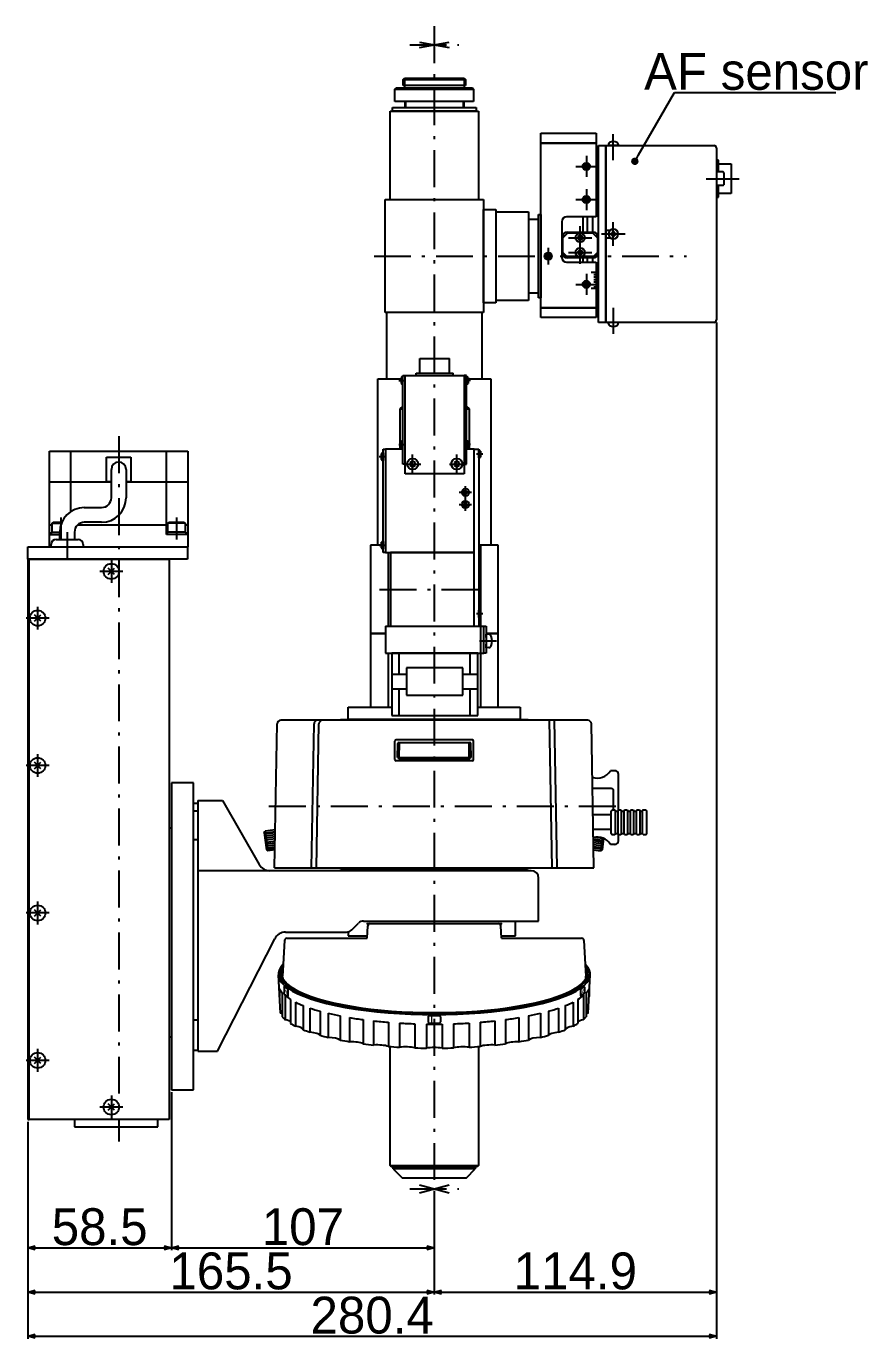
# Model space of a CAD drawing. Header units: millimetres. Extents: x -101 to 1189, y 101 to 982.
# Drawn here: x 341 to 683, y 101 to 635 of the extents above; entities that cross this region are included whole.
import ezdxf

# ---------------------------------------------------------------- set-up
doc = ezdxf.new("R2010")
doc.units = ezdxf.units.MM
doc.linetypes.add('DASHDOT', pattern=[50.5, 30, -9, 2.5, -9])
for name, color, linetype in [('1', 7, 'Continuous'), ('2', 134, 'Continuous'), ('3', 214, 'Continuous')]:
    doc.layers.add(name, color=color, linetype=linetype)
doc.styles.get("Standard").update_dxf_attribs({"font": 'strkfont.shx', "bigfont": 'bigstrkfont.shx'})

# ---------------------------------------------------------------- blocks, each defined once
blk = doc.blocks.new('_Dot')
at = {"color": 0, "linetype": 'ByBlock', "lineweight": -2}
blk.add_line((-0.5, 0), (-1, 0), dxfattribs=at)
at = {"color": 0, "linetype": 'ByBlock', "const_width": 0.5}
blk.add_lwpolyline([(-0.25, 0, 1), (0.25, 0, 1)], format="xyb", close=True, dxfattribs=at)
blk = doc.blocks.new('_Open30')
at = {"color": 0, "lineweight": -2}
for p, q in [((-1, 0.27), (0, 0)), ((0, 0), (-1, -0.27)), ((0, 0), (-1, 0))]:
    blk.add_line(p, q, dxfattribs=at)

msp = doc.modelspace()

# ---------------------------------------------------------------- linework, layer by layer
at = {"layer": '1', "color": 7, "linetype": 'Continuous'}
for p, q in [((490.85, 609.49), (491.35, 609.99)), ((490.85, 604.49), (490.85, 609.49)), ((490.85, 609.49), (522.85, 609.49)), ((491.35, 609.99), (522.35, 609.99)), ((494.15, 613.39), (494.75, 613.99)), ((494.15, 610.99), (494.15, 613.39)), ((494.15, 613.39), (519.55, 613.39)), ((519.55, 610.99), (494.15, 610.99)), ((494.75, 613.99), (518.95, 613.99)), ((494.75, 613.99), (494.75, 610.99)), ((494.75, 610.99), (494.75, 609.99)), ((518.95, 613.99), (519.55, 613.39)), ((518.95, 613.99), (518.95, 610.99)), ((518.95, 610.99), (518.95, 609.99)), ((519.55, 613.39), (519.55, 610.99)), ((522.35, 609.99), (522.85, 609.49)), ((522.85, 609.49), (522.85, 604.49)), ((522.85, 604.49), (490.85, 604.49)), ((494.85, 604.49), (494.85, 602.01)), ((495.1, 604.49), (495.1, 602.01)), ((518.6, 604.49), (518.6, 602.01)), ((518.85, 604.49), (518.85, 602.01)), ((488.85, 564.51), (488.85, 600.51)), ((488.85, 600.51), (524.85, 600.51)), ((489.85, 602.01), (523.85, 602.01)), ((489.85, 600.51), (489.85, 602.01)), ((523.85, 600.51), (489.85, 600.51)), ((523.85, 602.01), (523.85, 600.51)), ((524.85, 600.51), (524.85, 564.51)), ((550.25, 591.51), (572.75, 591.51)), ((550.25, 587.51), (550.25, 591.51)), ((572.75, 591.51), (572.75, 587.51)), ((550.25, 520.51), (550.25, 587.51)), ((550.25, 587.51), (572.75, 587.51)), ((572.75, 587.51), (550.25, 587.51)), ((572.75, 587.51), (572.75, 557.51)), ((573.75, 586.51), (576.75, 586.51)), ((573.75, 514.51), (573.75, 586.51)), ((576.75, 586.51), (620.75, 586.51)), ((576.75, 514.51), (576.75, 586.51)), ((576.75, 586.51), (576.75, 514.51)), ((576.75, 585.51), (576.75, 515.51)), ((577.8, 587.09), (577.75, 586.51)), ((581.75, 586.51), (577.75, 586.51)), ((581.7, 587.09), (581.75, 586.51)), ((621.75, 585.51), (621.75, 515.51)), ((568.35, 578.76), (567.92, 578.01)), ((567.92, 578.01), (568.35, 577.26)), ((569.22, 578.76), (568.35, 578.76)), ((568.35, 577.26), (569.22, 577.26)), ((569.65, 578.01), (569.22, 578.76)), ((569.22, 577.26), (569.65, 578.01)), ((572.75, 582.01), (573.75, 582.01)), ((622.55, 580.51), (621.75, 580.51)), ((621.75, 580.51), (621.75, 565.51)), ((622.55, 575.76), (622.55, 580.51)), ((622.55, 579.01), (627.75, 579.01)), ((627.75, 579.01), (627.75, 567.01)), ((573.75, 548.51), (573.75, 575.51)), ((624.45, 575.76), (621.75, 575.76)), ((621.75, 575.76), (621.75, 570.26)), ((624.75, 575.46), (624.75, 570.56)), ((624.45, 570.26), (621.75, 570.26)), ((622.55, 565.51), (622.55, 570.26)), ((627.75, 567.01), (622.55, 567.01)), ((486.85, 564.51), (526.85, 564.51)), ((486.85, 518.51), (486.85, 564.51)), ((526.85, 564.51), (526.85, 518.51)), ((568.35, 565.26), (567.92, 564.51)), ((567.92, 564.51), (568.35, 563.76)), ((569.22, 565.26), (568.35, 565.26)), ((568.35, 563.76), (569.22, 563.76)), ((569.65, 564.51), (569.22, 565.26)), ((569.22, 563.76), (569.65, 564.51)), ((621.75, 565.51), (622.55, 565.51)), ((526.85, 560.51), (531.85, 560.51)), ((526.85, 522.51), (526.85, 560.51)), ((531.85, 560.51), (531.85, 522.51)), ((531.85, 559.51), (545.25, 559.51)), ((545.25, 559.51), (545.25, 523.51)), ((545.25, 556.51), (549.25, 556.51)), ((549.25, 558.51), (550.25, 558.51)), ((549.25, 524.51), (549.25, 558.51)), ((550.25, 558.51), (550.25, 524.51)), ((572.75, 557.51), (560.75, 557.51)), ((567.28, 557.51), (567.28, 551.26)), ((569.28, 551.26), (569.28, 557.51)), ((571.28, 557.51), (571.28, 551.26)), ((558.75, 555.51), (558.75, 541.01)), ((559.25, 549.01), (561.25, 551.01)), ((561, 551.26), (571.5, 551.26)), ((561.25, 551.01), (571.25, 551.01)), ((571.25, 551.01), (573.25, 549.01)), ((576.75, 552.01), (578.42, 552.01)), ((578.75, 550.75), (578.91, 550.75)), ((578.75, 550.27), (578.75, 550.75)), ((578.75, 550.27), (578.91, 550.27)), ((579.99, 551.51), (579.51, 551.51)), ((579.51, 551.35), (579.51, 551.51)), ((579.99, 551.35), (579.99, 551.51)), ((580.59, 550.75), (580.74, 550.75)), ((580.59, 550.27), (580.74, 550.27)), ((580.74, 550.27), (580.74, 550.75)), ((559, 542.76), (559, 549.26)), ((559.25, 543.01), (559.25, 549.01)), ((566.25, 549.88), (565.5, 549.44)), ((565.5, 549.44), (565.5, 548.58)), ((565.5, 548.58), (566.25, 548.14)), ((567, 549.44), (566.25, 549.88)), ((566.25, 548.14), (567, 548.58)), ((567, 548.58), (567, 549.44)), ((573.25, 549.01), (573.25, 543.01)), ((573.5, 549.26), (573.5, 542.76)), ((576.75, 549.01), (578.42, 549.01)), ((579.51, 549.52), (579.51, 549.67)), ((579.99, 549.52), (579.51, 549.52)), ((579.99, 549.52), (579.99, 549.67)), ((552.81, 542.26), (552.38, 541.51)), ((552.38, 541.51), (552.81, 540.76)), ((553.68, 542.26), (552.81, 542.26)), ((552.81, 540.76), (553.68, 540.76)), ((554.11, 541.51), (553.68, 542.26)), ((553.68, 540.76), (554.11, 541.51)), ((561.25, 541.01), (559.25, 543.01)), ((571.5, 540.76), (561, 540.76)), ((571.25, 541.01), (561.25, 541.01)), ((566.25, 543.88), (565.5, 543.44)), ((565.5, 543.44), (565.5, 542.58)), ((565.5, 542.58), (566.25, 542.14)), ((567, 543.44), (566.25, 543.88)), ((566.25, 542.14), (567, 542.58)), ((567, 542.58), (567, 543.44)), ((567.28, 540.76), (567.28, 539.01)), ((569.28, 539.01), (569.28, 540.76)), ((573.25, 543.01), (571.25, 541.01)), ((571.28, 540.76), (571.28, 539.01)), ((560.75, 539.01), (572.75, 539.01)), ((570.75, 535.01), (572.75, 535.01)), ((572.75, 539.01), (572.75, 520.51)), ((568.35, 530.76), (567.92, 530.01)), ((567.92, 530.01), (568.35, 529.26)), ((569.22, 530.76), (568.35, 530.76)), ((568.35, 529.26), (569.22, 529.26)), ((569.65, 530.01), (569.22, 530.76)), ((569.22, 529.26), (569.65, 530.01)), ((570.75, 530.01), (572.75, 530.01)), ((571.75, 534.01), (572.75, 534.01)), ((571.75, 533.01), (572.75, 533.01)), ((571.75, 532.01), (572.75, 532.01)), ((571.75, 531.01), (572.75, 531.01)), ((571.75, 529.01), (572.75, 529.01)), ((545.25, 523.51), (531.85, 523.51)), ((545.25, 526.51), (549.25, 526.51)), ((550.25, 524.51), (549.25, 524.51)), ((570.75, 528.51), (572.75, 528.51)), ((526.85, 518.51), (486.85, 518.51)), ((487.35, 518.51), (487.35, 491.51)), ((526.35, 491.51), (526.35, 518.51)), ((531.85, 522.51), (526.85, 522.51)), ((572.75, 520.51), (550.25, 520.51)), ((550.25, 520.51), (572.75, 520.51)), ((550.25, 516.51), (550.25, 520.51)), ((572.75, 521.51), (573.75, 521.51)), ((572.75, 520.51), (572.75, 516.51)), ((572.75, 516.51), (550.25, 516.51)), ((576.75, 514.51), (573.75, 514.51)), ((620.75, 514.51), (576.75, 514.51)), ((581.75, 514.51), (577.75, 514.51)), ((577.8, 513.94), (577.75, 514.51)), ((581.7, 513.94), (581.75, 514.51)), ((501.02, 493.89), (501.02, 499.89)), ((501.02, 499.89), (513.02, 499.89)), ((513.02, 493.89), (513.02, 499.89)), ((483.85, 423.89), (483.85, 491.51)), ((483.85, 491.51), (493.42, 491.51)), ((487.35, 491.51), (493.42, 491.51)), ((493.42, 492.06), (493.42, 489.72)), ((494.02, 492.39), (493.69, 492.36)), ((494.02, 456.89), (494.02, 492.89)), ((494.02, 492.89), (495.02, 492.89)), ((494.02, 489.39), (494.02, 492.39)), ((495.02, 452.89), (495.02, 492.89)), ((495.02, 492.89), (519.02, 492.89)), ((499.52, 492.89), (499.52, 493.89)), ((499.52, 493.89), (514.52, 493.89)), ((514.52, 492.89), (514.52, 493.89)), ((520.02, 492.89), (519.02, 492.89)), ((519.02, 492.89), (519.02, 452.89)), ((520.02, 456.89), (520.02, 492.89)), ((520.02, 492.39), (520.35, 492.36)), ((520.02, 489.39), (520.02, 492.39)), ((520.62, 492.06), (520.62, 489.72)), ((520.62, 491.51), (526.35, 491.51)), ((520.62, 491.51), (529.85, 491.51)), ((529.85, 491.51), (529.85, 423.89)), ((493.69, 489.42), (494.02, 489.39)), ((520.35, 489.42), (520.02, 489.39)), ((493.02, 479.29), (494.02, 480.29)), ((493.02, 462.89), (493.02, 479.29)), ((493.02, 479.29), (494.02, 479.29)), ((520.02, 480.29), (521.02, 479.29)), ((520.02, 479.29), (521.02, 479.29)), ((521.02, 479.29), (521.02, 462.89)), ((493.42, 466.06), (493.42, 463.72)), ((494.02, 466.39), (493.69, 466.36)), ((494.02, 463.39), (494.02, 466.39)), ((520.02, 466.39), (520.35, 466.36)), ((520.02, 463.39), (520.02, 466.39)), ((520.62, 466.06), (520.62, 463.72)), ((350.15, 462.19), (406.55, 462.19)), ((350.15, 423.19), (350.15, 462.19)), ((358.85, 437.54), (358.85, 462.19)), ((373.35, 459.69), (383.35, 459.69)), ((373.35, 449.69), (373.35, 459.69)), ((383.35, 459.69), (383.35, 449.69)), ((397.85, 428.19), (397.85, 462.19)), ((406.55, 462.19), (406.55, 423.19)), ((485.42, 458.72), (485.42, 461.06)), ((485.69, 461.36), (486.02, 461.39)), ((486.02, 420.89), (486.02, 462.89)), ((486.02, 462.89), (487.02, 462.89)), ((486.02, 461.39), (486.02, 458.39)), ((487.02, 462.89), (487.02, 420.89)), ((494.02, 462.89), (487.02, 462.89)), ((493.69, 463.42), (494.02, 463.39)), ((520.35, 463.42), (520.02, 463.39)), ((523.02, 462.89), (520.02, 462.89)), ((523.02, 462.89), (525.02, 462.89)), ((523.02, 420.89), (523.02, 462.89)), ((525.02, 462.89), (525.02, 390.89)), ((525.02, 459.39), (525.02, 462.39)), ((525.02, 462.39), (525.35, 462.36)), ((525.35, 459.42), (525.02, 459.39)), ((525.62, 462.06), (525.62, 459.72)), ((375.35, 443.19), (375.35, 454.69)), ((381.35, 454.69), (381.35, 443.19)), ((486.02, 458.39), (485.69, 458.42)), ((495.02, 456.89), (494.02, 456.89)), ((498.02, 458.05), (497.02, 457.47)), ((497.02, 457.47), (497.02, 456.31)), ((497.02, 456.31), (498.02, 455.74)), ((499.02, 457.47), (498.02, 458.05)), ((498.02, 455.74), (499.02, 456.31)), ((499.02, 456.31), (499.02, 457.47)), ((516.02, 458.05), (515.02, 457.47)), ((515.02, 457.47), (515.02, 456.31)), ((515.02, 456.31), (516.02, 455.74)), ((517.02, 457.47), (516.02, 458.05)), ((516.02, 455.74), (517.02, 456.31)), ((517.02, 456.31), (517.02, 457.47)), ((519.02, 456.89), (520.02, 456.89)), ((350.15, 449.69), (375.35, 449.69)), ((375.35, 449.69), (373.35, 449.69)), ((381.35, 449.69), (406.55, 449.69)), ((383.35, 449.69), (381.35, 449.69)), ((519.02, 452.89), (495.02, 452.89)), ((518.74, 444.61), (520.3, 446.17)), ((520.3, 444.61), (518.74, 446.17)), ((364.35, 439.19), (371.35, 439.19)), ((520.3, 439.61), (518.74, 441.17)), ((518.74, 439.61), (520.3, 441.17)), ((351.3, 432.79), (351.7, 433.19)), ((351.3, 432.79), (355.02, 432.79)), ((351.3, 429.19), (351.3, 432.79)), ((351.7, 433.19), (355.18, 433.19)), ((371.35, 433.19), (364.35, 433.19)), ((398.4, 432.79), (398.8, 433.19)), ((405.4, 432.79), (398.4, 432.79)), ((398.4, 429.19), (398.4, 432.79)), ((398.8, 433.19), (405, 433.19)), ((405, 433.19), (405.4, 432.79)), ((405.4, 432.79), (405.4, 429.19)), ((350.15, 432.19), (351.3, 432.19)), ((350.15, 428.19), (354.35, 428.19)), ((351, 429.19), (354.35, 429.19)), ((351, 428.19), (351, 429.19)), ((354.35, 426.19), (354.35, 429.19)), ((360.35, 429.19), (360.35, 426.19)), ((361.7, 432.19), (398.4, 432.19)), ((406.55, 428.19), (397.85, 428.19)), ((398.4, 429.19), (398.1, 429.19)), ((398.1, 429.19), (398.1, 428.19)), ((405.4, 429.19), (398.4, 429.19)), ((402.03, 429.19), (401.77, 428.19)), ((405.4, 432.19), (406.55, 432.19)), ((405.4, 429.19), (405.7, 429.19)), ((405.7, 429.19), (405.7, 428.19)), ((341.35, 423.19), (406.35, 423.19)), ((341.35, 418.19), (341.35, 423.19)), ((350.85, 423.19), (350.85, 424.19)), ((352.85, 426.19), (361.85, 426.19)), ((363.85, 424.19), (363.85, 423.19)), ((406.35, 423.19), (406.35, 418.19)), ((485.42, 423.89), (480.85, 423.89)), ((480.85, 423.89), (480.85, 387.89)), ((485.42, 423.89), (483.85, 423.89)), ((485.42, 422.72), (485.42, 425.06)), ((485.69, 425.36), (486.02, 425.39)), ((486.02, 422.39), (485.69, 422.42)), ((486.02, 425.39), (486.02, 422.39)), ((529.85, 423.89), (525.02, 423.89)), ((532.85, 423.89), (525.02, 423.89)), ((525.61, 423.89), (525.61, 387.89)), ((532.85, 387.89), (532.85, 423.89)), ((341.35, 418.19), (341.35, 190.19)), ((406.35, 418.19), (341.35, 418.19)), ((341.85, 190.19), (341.85, 418.19)), ((341.85, 418.19), (398.85, 418.19)), ((398.85, 418.19), (398.85, 190.19)), ((487.02, 420.89), (486.02, 420.89)), ((487.02, 420.89), (523.02, 420.89)), ((488.09, 420.89), (488.09, 390.89)), ((489.02, 420.89), (489.02, 390.89)), ((523.02, 420.89), (489.02, 420.89)), ((523.02, 390.89), (523.02, 420.89)), ((376.66, 411.88), (374.04, 414.5)), ((374.04, 411.88), (376.66, 414.5)), ((344.04, 392.88), (346.66, 395.5)), ((346.66, 392.88), (344.04, 395.5)), ((525.02, 397.39), (525.35, 397.36)), ((525.02, 394.39), (525.02, 397.39)), ((525.62, 397.06), (525.62, 394.72)), ((487.02, 390.89), (527.02, 390.89)), ((487.02, 390.89), (487.02, 379.89)), ((525.35, 394.42), (525.02, 394.39)), ((527.02, 379.89), (527.02, 390.89)), ((527.02, 390.89), (528.02, 390.89)), ((527.02, 379.89), (527.02, 390.89)), ((528.02, 390.89), (528.02, 379.89)), ((480.85, 387.89), (487.02, 387.89)), ((487.02, 387.89), (480.85, 387.89)), ((480.85, 387.89), (480.85, 357.89)), ((525.61, 387.89), (525.61, 357.89)), ((528.02, 387.89), (532.85, 387.89)), ((532.85, 387.89), (528.02, 387.89)), ((528.02, 386.24), (528.02, 387.69)), ((529.01, 387.6), (528.02, 387.69)), ((532.85, 357.89), (532.85, 387.89)), ((487.02, 379.89), (527.02, 379.89)), ((488.09, 379.89), (488.09, 357.89)), ((524.52, 379.89), (489.52, 379.89)), ((489.52, 379.89), (489.52, 354.49)), ((492.52, 371.39), (492.52, 379.89)), ((521.52, 371.39), (521.52, 379.89)), ((524.52, 354.49), (524.52, 379.89)), ((528.02, 379.89), (527.02, 379.89)), ((528.02, 382.09), (528.02, 383.54)), ((529.01, 382.18), (528.02, 382.09)), ((489.52, 371.39), (495.52, 371.39)), ((518.52, 373.89), (495.52, 373.89)), ((495.52, 373.89), (495.52, 362.89)), ((518.52, 362.89), (518.52, 373.89)), ((518.52, 371.39), (524.52, 371.39)), ((489.52, 365.39), (495.52, 365.39)), ((492.52, 354.49), (492.52, 365.39)), ((518.52, 365.39), (524.52, 365.39)), ((521.52, 354.49), (521.52, 365.39)), ((471.85, 352.89), (471.85, 357.89)), ((471.85, 357.89), (489.52, 357.89)), ((480.85, 357.89), (489.52, 357.89)), ((495.52, 362.89), (518.52, 362.89)), ((524.52, 357.89), (532.85, 357.89)), ((524.52, 357.89), (541.85, 357.89)), ((541.85, 357.89), (541.85, 352.89)), ((569.33, 352.59), (444.37, 352.59)), ((468.35, 352.59), (468.65, 352.89)), ((468.65, 352.89), (545.05, 352.89)), ((541.85, 352.89), (471.85, 352.89)), ((489.52, 354.49), (524.52, 354.49)), ((545.05, 352.89), (545.35, 352.59)), ((554.85, 292.59), (553.8, 352.59)), ((556.84, 292.59), (555.8, 352.59)), ((441.85, 292.59), (442.87, 351.12)), ((456.85, 292.59), (457.88, 351.12)), ((458.85, 292.59), (459.87, 351.12)), ((571.85, 292.59), (570.83, 351.12)), ((490.85, 336.59), (490.85, 344.09)), ((522.35, 344.59), (491.35, 344.59)), ((491.85, 337.39), (491.95, 343.1)), ((492.45, 343.59), (521.25, 343.59)), ((492.59, 337.65), (492.69, 343.09)), ((521.11, 337.65), (521.01, 343.09)), ((521.85, 337.39), (521.75, 343.1)), ((522.85, 336.59), (522.85, 344.09)), ((491.85, 337.39), (521.85, 337.39)), ((492.05, 337.39), (492.35, 337.09)), ((492.35, 337.09), (521.35, 337.09)), ((521.65, 337.39), (521.35, 337.09)), ((344.04, 332.88), (346.66, 335.5)), ((346.66, 332.88), (344.04, 335.5)), ((522.35, 336.09), (491.35, 336.09)), ((580.35, 332.09), (578.55, 332.09)), ((399.85, 327.19), (399.85, 202.19)), ((408.85, 327.19), (399.85, 327.19)), ((408.85, 202.19), (408.85, 327.19)), ((581.85, 316.09), (581.85, 330.59)), ((578.85, 324.84), (571.29, 324.84)), ((579.85, 316.09), (579.85, 323.84)), ((408.85, 318.89), (409.85, 318.89)), ((408.85, 318.89), (410.55, 318.89)), ((408.85, 315.7), (410.55, 315.7)), ((410.55, 319.89), (410.55, 217.89)), ((410.55, 319.89), (420.55, 319.89)), ((420.55, 319.89), (435.56, 293.89)), ((578.85, 314.09), (578.85, 315.59)), ((579.35, 316.09), (580.35, 316.09)), ((580.35, 316.09), (580.64, 315.59)), ((580.64, 306.59), (580.64, 315.59)), ((580.64, 315.59), (581.56, 315.59)), ((581.85, 316.09), (581.56, 315.59)), ((581.56, 315.59), (581.56, 306.59)), ((581.85, 316.09), (582.85, 316.09)), ((582.85, 316.09), (583.14, 315.59)), ((583.14, 306.59), (583.14, 315.59)), ((583.14, 315.59), (584.06, 315.59)), ((584.35, 316.09), (584.06, 315.59)), ((584.06, 315.59), (584.06, 306.59)), ((584.35, 316.09), (585.35, 316.09)), ((585.35, 316.09), (585.64, 315.59)), ((585.64, 306.59), (585.64, 315.59)), ((585.64, 315.59), (586.56, 315.59)), ((586.85, 316.09), (586.56, 315.59)), ((586.56, 315.59), (586.56, 306.59)), ((586.85, 316.09), (587.85, 316.09)), ((587.85, 316.09), (588.14, 315.59)), ((588.14, 306.59), (588.14, 315.59)), ((588.14, 315.59), (589.06, 315.59)), ((589.35, 316.09), (589.06, 315.59)), ((589.06, 315.59), (589.06, 306.59)), ((589.35, 316.09), (590.35, 316.09)), ((590.35, 316.09), (590.64, 315.59)), ((590.64, 306.59), (590.64, 315.59)), ((590.64, 315.59), (591.56, 315.59)), ((591.85, 316.09), (591.56, 315.59)), ((591.56, 315.59), (591.56, 306.59)), ((591.85, 316.09), (592.85, 316.09)), ((593.35, 306.59), (593.35, 315.59)), ((578.85, 314.09), (571.47, 314.09)), ((578.85, 306.59), (578.85, 314.09)), ((399.85, 308.69), (398.85, 308.69)), ((437.58, 306.84), (438, 307.41)), ((437.58, 306.84), (438.55, 299.91)), ((442.12, 307.99), (438, 307.41)), ((438, 307.41), (439.11, 299.49)), ((438.08, 306.81), (442.11, 307.38)), ((442.1, 306.77), (438.17, 306.22)), ((442.08, 305.96), (438.28, 305.43)), ((442.07, 305.15), (438.39, 304.64)), ((578.85, 308.09), (571.58, 308.09)), ((572.5, 305.03), (575.31, 304.64)), ((575.33, 304.76), (574.58, 299.49)), ((575.8, 304.57), (575.15, 299.91)), ((578.85, 308.09), (578.85, 308.09)), ((578.85, 308.09), (578.85, 308.09)), ((579.35, 306.09), (580.35, 306.09)), ((580.35, 306.09), (580.64, 306.59)), ((580.64, 306.59), (581.56, 306.59)), ((581.85, 306.09), (581.56, 306.59)), ((581.85, 303.59), (581.85, 306.09)), ((581.85, 306.09), (582.85, 306.09)), ((582.85, 306.09), (583.14, 306.59)), ((583.14, 306.59), (584.06, 306.59)), ((584.35, 306.09), (584.06, 306.59)), ((584.35, 306.09), (585.35, 306.09)), ((585.35, 306.09), (585.64, 306.59)), ((585.64, 306.59), (586.56, 306.59)), ((586.85, 306.09), (586.56, 306.59)), ((586.85, 306.09), (587.85, 306.09)), ((587.85, 306.09), (588.14, 306.59)), ((588.14, 306.59), (589.06, 306.59)), ((589.35, 306.09), (589.06, 306.59)), ((589.35, 306.09), (590.35, 306.09)), ((590.35, 306.09), (590.64, 306.59)), ((590.64, 306.59), (591.56, 306.59)), ((591.85, 306.09), (591.56, 306.59)), ((591.85, 306.09), (592.85, 306.09)), ((408.85, 304.08), (410.55, 304.08)), ((442.05, 304.34), (438.5, 303.84)), ((438.55, 299.91), (439.11, 299.49)), ((438.61, 303.05), (442.04, 303.53)), ((438.72, 302.26), (442.03, 302.72)), ((438.84, 301.47), (442.01, 301.91)), ((438.95, 300.68), (442, 301.1)), ((439.03, 300.08), (441.99, 300.5)), ((441.98, 299.89), (439.11, 299.49)), ((571.64, 304.34), (575.2, 303.84)), ((575.09, 303.05), (571.66, 303.53)), ((574.98, 302.26), (571.67, 302.72)), ((574.86, 301.47), (571.69, 301.91)), ((574.75, 300.68), (571.7, 301.1)), ((574.67, 300.08), (571.71, 300.5)), ((571.72, 299.89), (574.58, 299.49)), ((575.15, 299.91), (574.59, 299.49)), ((580.35, 302.09), (578.55, 302.09)), ((546.35, 291.39), (410.55, 291.39)), ((441.85, 292.59), (571.85, 292.59)), ((468.85, 292.59), (469.55, 291.89)), ((544.85, 291.89), (468.85, 291.89)), ((468.85, 291.39), (468.85, 291.89)), ((469.55, 291.89), (544.15, 291.89)), ((544.15, 291.89), (544.85, 292.59)), ((544.85, 291.89), (544.85, 291.39)), ((549.35, 270.89), (549.35, 288.39)), ((344.04, 272.88), (346.66, 275.5)), ((346.66, 272.88), (344.04, 275.5)), ((473.23, 267.27), (475.97, 270.01)), ((478.09, 270.89), (549.35, 270.89)), ((479.35, 269.89), (534.35, 269.89)), ((479.9, 269.34), (479.35, 269.89)), ((479.54, 263.89), (479.8, 268.94)), ((480.8, 269.89), (532.9, 269.89)), ((534.35, 269.89), (533.8, 269.34)), ((534.16, 263.89), (533.9, 268.94)), ((539.85, 264.89), (539.85, 270.89)), ((418.55, 217.89), (441.87, 263.66)), ((445.9, 262.95), (445.11, 248.52)), ((446.33, 266.39), (471.11, 266.39)), ((446.9, 263.89), (479.54, 263.89)), ((471.85, 266.48), (471.85, 264.89)), ((471.85, 264.89), (479.57, 264.89)), ((534.13, 264.89), (539.85, 264.89)), ((534.16, 263.89), (566.8, 263.89)), ((567.8, 262.95), (568.59, 248.52)), ((444.2, 233.43), (443.36, 249.03)), ((569.09, 248.66), (568.75, 249.06)), ((569.38, 248.25), (569.09, 248.66)), ((569.64, 247.84), (569.38, 248.25)), ((569.5, 233.43), (570.34, 249.03)), ((569.86, 247.43), (569.64, 247.84)), ((443.84, 243.36), (443.84, 240.12)), ((444.95, 241.73), (444.95, 231.91)), ((445.73, 243.93), (445.74, 244.09)), ((445.73, 243.93), (445.73, 242.87)), ((445.73, 242.87), (445.73, 241.8)), ((445.78, 241.44), (445.73, 241.8)), ((445.74, 244.09), (445.78, 244.22)), ((445.78, 244.22), (445.82, 244.29)), ((445.81, 241.32), (445.78, 241.44)), ((445.84, 241.23), (445.81, 241.32)), ((445.82, 244.29), (445.84, 244.3)), ((445.84, 244.3), (445.87, 244.29)), ((445.87, 241.2), (445.84, 241.23)), ((446.46, 243.79), (445.87, 244.29)), ((446.46, 240.7), (445.87, 241.2)), ((446.16, 240.56), (446.16, 230.74)), ((447.11, 243.3), (446.46, 243.79)), ((447.11, 240.21), (446.46, 240.7)), ((447.11, 243.3), (447.14, 243.27)), ((447.14, 243.27), (447.18, 243.18)), ((447.18, 243.18), (447.22, 243.06)), ((447.22, 243.06), (447.26, 242.88)), ((447.26, 240.41), (447.22, 240.29)), ((447.26, 242.88), (447.28, 242.7)), ((447.28, 240.57), (447.26, 240.41)), ((447.28, 242.7), (447.28, 241.64)), ((447.28, 241.64), (447.28, 240.57)), ((566.44, 242.88), (566.42, 242.7)), ((566.42, 242.7), (566.42, 241.64)), ((566.42, 241.64), (566.42, 240.57)), ((566.42, 240.57), (566.44, 240.41)), ((566.48, 243.06), (566.44, 242.88)), ((566.44, 240.41), (566.48, 240.29)), ((566.52, 243.18), (566.48, 243.06)), ((566.56, 243.27), (566.52, 243.18)), ((566.59, 243.3), (566.56, 243.27)), ((566.59, 243.3), (567.24, 243.79)), ((566.59, 240.21), (567.24, 240.7)), ((567.24, 243.79), (567.83, 244.29)), ((567.24, 240.7), (567.83, 241.2)), ((567.54, 240.56), (567.54, 230.74)), ((567.85, 244.3), (567.83, 244.29)), ((567.83, 241.2), (567.85, 241.23)), ((567.88, 244.29), (567.85, 244.3)), ((567.85, 241.23), (567.89, 241.32)), ((567.92, 244.22), (567.88, 244.29)), ((567.89, 241.32), (567.92, 241.44)), ((567.96, 244.09), (567.92, 244.22)), ((567.92, 241.44), (567.97, 241.8)), ((567.97, 243.93), (567.96, 244.09)), ((567.97, 243.93), (567.97, 242.87)), ((567.97, 242.87), (567.97, 241.8)), ((568.75, 241.73), (568.75, 231.91)), ((569.86, 243.36), (569.86, 240.12)), ((447.14, 240.2), (447.11, 240.21)), ((447.17, 240.21), (447.14, 240.2)), ((447.22, 240.29), (447.17, 240.21)), ((448.35, 239), (448.35, 229.19)), ((450.33, 237.9), (450.33, 228.09)), ((453.52, 236.47), (453.52, 226.66)), ((453.52, 236.47), (453.52, 226.66)), ((456.22, 235.48), (456.22, 225.66)), ((557.48, 235.48), (557.48, 225.66)), ((560.18, 236.47), (560.18, 226.66)), ((560.18, 236.47), (560.18, 226.66)), ((563.37, 237.9), (563.37, 228.09)), ((565.35, 239), (565.35, 229.19)), ((566.48, 240.29), (566.53, 240.21)), ((566.53, 240.21), (566.56, 240.2)), ((566.56, 240.2), (566.59, 240.21)), ((408.85, 230.7), (410.55, 230.7)), ((460.32, 234.21), (460.32, 224.39)), ((463.64, 233.35), (463.64, 223.54)), ((468.53, 232.29), (468.53, 222.47)), ((472.38, 231.59), (472.38, 221.78)), ((477.9, 230.77), (477.9, 220.95)), ((482.16, 230.25), (482.16, 220.44)), ((503.65, 233.67), (506.22, 233.64)), ((504.36, 232.05), (504.35, 231.97)), ((504.35, 231.97), (504.35, 230.9)), ((504.35, 230.9), (504.35, 229.84)), ((504.35, 229.84), (504.36, 229.76)), ((504.39, 232.14), (504.36, 232.05)), ((504.36, 229.76), (504.42, 229.63)), ((504.51, 232.29), (504.39, 232.14)), ((504.63, 232.38), (504.51, 232.29)), ((504.76, 232.43), (504.63, 232.38)), ((504.85, 232.44), (504.76, 232.43)), ((504.85, 232.44), (506.85, 232.44)), ((506.22, 233.64), (508.79, 233.63)), ((506.85, 232.44), (508.85, 232.44)), ((508.79, 233.63), (511.36, 233.65)), ((508.94, 232.43), (508.85, 232.44)), ((509.03, 232.4), (508.94, 232.43)), ((509.19, 232.29), (509.03, 232.4)), ((509.28, 232.18), (509.19, 232.29)), ((509.34, 232.05), (509.28, 232.18)), ((509.3, 229.67), (509.34, 229.76)), ((509.35, 231.97), (509.34, 232.05)), ((509.34, 229.76), (509.35, 229.84)), ((509.35, 231.97), (509.35, 230.9)), ((509.35, 230.9), (509.35, 229.84)), ((511.36, 233.65), (513.93, 233.7)), ((531.54, 230.25), (531.54, 220.44)), ((535.79, 230.77), (535.79, 220.95)), ((541.32, 231.59), (541.32, 221.78)), ((545.17, 232.29), (545.17, 222.47)), ((550.06, 233.35), (550.06, 223.54)), ((553.38, 234.21), (553.38, 224.39)), ((488.16, 229.69), (488.16, 219.87)), ((492.69, 229.37), (492.69, 219.56)), ((498.98, 229.09), (498.98, 219.27)), ((503.66, 228.98), (503.66, 219.16)), ((504.42, 229.63), (504.51, 229.51)), ((504.51, 229.51), (504.67, 229.4)), ((504.67, 229.4), (504.76, 229.37)), ((504.76, 229.37), (504.85, 229.35)), ((504.85, 229.35), (506.85, 229.35)), ((506.85, 229.35), (508.85, 229.35)), ((508.85, 229.35), (508.94, 229.37)), ((508.94, 229.37), (509.07, 229.42)), ((509.07, 229.42), (509.19, 229.51)), ((509.19, 229.51), (509.3, 229.67)), ((510.04, 228.98), (510.04, 219.16)), ((514.72, 229.09), (514.72, 219.27)), ((521.01, 229.37), (521.01, 219.56)), ((525.54, 229.69), (525.54, 219.87)), ((399.85, 223.69), (398.85, 223.69)), ((488.85, 171.39), (488.85, 219.82)), ((524.85, 219.82), (524.85, 171.39)), ((344.04, 212.88), (346.66, 215.5)), ((346.66, 212.88), (344.04, 215.5)), ((408.85, 218.39), (409.85, 218.39)), ((408.85, 218.39), (410.55, 218.39)), ((410.55, 217.89), (418.55, 217.89)), ((399.85, 202.19), (408.85, 202.19)), ((374.04, 193.88), (376.66, 196.5)), ((376.66, 193.88), (374.04, 196.5)), ((341.35, 190.19), (341.85, 190.19)), ((398.85, 190.19), (341.85, 190.19)), ((360.35, 190.19), (360.35, 187.19)), ((360.35, 187.19), (394.35, 187.19)), ((394.35, 187.19), (394.35, 190.19)), ((488.85, 171.39), (524.85, 171.39)), ((489.35, 170.89), (488.85, 171.39)), ((524.85, 171.39), (524.35, 170.89)), ((524.35, 170.89), (489.35, 170.89)), ((490.15, 169.99), (490.15, 170.89)), ((523.55, 169.99), (490.15, 169.99)), ((490.15, 169.99), (493.75, 166.39)), ((493.75, 166.39), (519.95, 166.39)), ((519.95, 166.39), (523.55, 169.99)), ((523.55, 170.89), (523.55, 169.99))]:
    msp.add_line(p, q, dxfattribs=at)
for centre, radius in [((568.78, 578.01), 1.5), ((568.78, 578.01), 0.866), ((568.78, 564.51), 1.5), ((568.78, 564.51), 0.866), ((566.25, 549.01), 1.9), ((566.25, 543.01), 1.9), ((566.25, 549.01), 0.866), ((553.25, 541.51), 1.5), ((553.25, 541.51), 1.19), ((553.25, 541.51), 0.866), ((566.25, 543.01), 0.866), ((568.78, 530.01), 1.5), ((568.78, 530.01), 0.866), ((498.02, 456.89), 2.25), ((516.02, 456.89), 2.25), ((519.52, 445.39), 1.5), ((519.52, 440.39), 1.5), ((375.35, 413.19), 3.15), ((345.35, 394.19), 3.15), ((345.35, 334.19), 3.15), ((345.35, 274.19), 3.15), ((345.35, 214.19), 3.15), ((375.35, 195.19), 3.15)]:
    msp.add_circle(centre, radius, dxfattribs=at)
at = {"layer": '1', "color": 7, "linetype": 'Continuous', "extrusion": (0, 0, -1)}
msp.add_circle((-579.75, 550.51), 2, dxfattribs=at)
at = {"layer": '1', "color": 7, "linetype": 'Continuous'}
for centre, radius, start, end in [((578.59, 587.02), 0.8, 118.7061, 175), ((579.75, 584.91), 3.2, 61.2939, 118.7061), ((580.9, 587.02), 0.8, 5, 61.2939), ((620.75, 585.51), 1, 0, 90), ((568.78, 578.01), 1.19, 0, 359.99), ((624.45, 575.46), 0.3, 0, 90), ((624.45, 570.56), 0.3, 270, 0), ((568.78, 564.51), 1.19, 0, 359.99), ((560.75, 555.51), 2, 90, 180), ((561, 549.26), 2, 90, 180), ((571.5, 549.26), 2, 360, 90), ((560.75, 541.01), 2, 180, 270), ((561, 542.76), 2, 180, 270), ((571.5, 542.76), 2, 270, 0), ((568.78, 530.01), 1.19, 0, 359.99), ((578.59, 514.01), 0.8, 185, 241.2939), ((579.75, 516.11), 3.2, 241.2939, 298.7061), ((580.9, 514.01), 0.8, 298.7061, 355), ((620.75, 515.51), 1, 270, 0), ((493.72, 492.06), 0.3, 95, 180), ((520.32, 492.06), 0.3, 0, 85), ((493.72, 489.72), 0.3, 180, 265), ((520.32, 489.72), 0.3, 275, 0), ((493.72, 466.06), 0.3, 95, 180), ((520.32, 466.06), 0.3, 0, 85), ((485.72, 461.06), 0.3, 95, 180), ((493.72, 463.72), 0.3, 180, 265), ((520.32, 463.72), 0.3, 275, 0), ((525.32, 462.06), 0.3, 0, 85), ((525.32, 459.72), 0.3, 275, 0), ((378.35, 454.69), 3, 360, 180), ((485.72, 458.72), 0.3, 180, 265), ((364.35, 429.19), 10, 90, 180), ((371.35, 443.19), 10, 270, 0), ((371.35, 443.19), 4, 270, 0), ((364.35, 429.19), 4, 90, 180), ((352.85, 424.19), 2, 90, 180), ((361.85, 424.19), 2, 0, 90), ((485.72, 425.06), 0.3, 95, 180), ((485.72, 422.72), 0.3, 180, 265), ((525.32, 397.06), 0.3, 0, 85), ((525.32, 394.72), 0.3, 275, 0), ((528.9, 386.41), 1.2, 23.5471, 85), ((525.42, 384.89), 5, 336.4529, 23.5471), ((528.9, 383.37), 1.2, 275, 336.4529), ((444.37, 351.09), 1.5, 90, 178.9998), ((459.38, 351.09), 1.5, 90, 178.9998), ((461.37, 351.09), 1.5, 90, 178.9998), ((569.33, 351.09), 1.5, 1.0002, 90), ((491.35, 344.09), 0.5, 90, 180), ((492.45, 343.09), 0.5, 90, 178.9998), ((521.25, 343.09), 0.5, 1.0002, 90), ((522.35, 344.09), 0.5, 360, 90), ((491.35, 336.59), 0.5, 180, 270), ((522.35, 336.59), 0.5, 270, 360), ((573.35, 335.09), 6, 249.0089, 330), ((580.35, 330.59), 1.5, 360, 90), ((578.85, 323.84), 1, 360, 90), ((579.35, 315.59), 0.5, 90, 180), ((592.85, 315.59), 0.5, 360, 90), ((573.35, 299.09), 6, 30, 106.6493), ((579.35, 306.59), 0.5, 180, 270), ((592.85, 306.59), 0.5, 270, 360), ((580.35, 303.59), 1.5, 270, 360), ((439.89, 296.39), 5, 210, 270), ((546.35, 288.39), 3, 0, 90), ((471.11, 269.39), 3, 270, 315), ((478.09, 267.89), 3, 90, 135), ((480.8, 268.89), 1, 90, 177.0004), ((532.9, 268.89), 1, 2.9996, 90.0002), ((446.33, 261.39), 5, 90, 153), ((446.9, 262.89), 1, 90, 176.836), ((566.8, 262.89), 1, 3.164, 89.9998)]:
    msp.add_arc(centre, radius, start, end, dxfattribs=at)
at = {"layer": '1', "color": 7, "linetype": 'Continuous', "extrusion": (0, 0, -1)}
for centre, start, end in [((-578.91, 551.35), 180, 270), ((-578.91, 549.67), 90, 180), ((-580.59, 551.35), 270, 0), ((-580.59, 549.67), 0, 90)]:
    msp.add_arc(centre, 0.6, start, end, dxfattribs=at)
at = {"layer": '1', "color": 7, "linetype": 'Continuous'}
for centre, major_axis, ratio, start_param, end_param in [((506.85, 249.26), (63.5, 0), 0.258819, 2.888389, 6.536387), ((506.85, 249.74), (63, 0), 0.258819, 2.921434, 6.503343), ((506.85, 249.74), (62.25, 0), 0.25882, 2.99066, 6.434117), ((506.85, 248.29), (61.75, 0), 0.258819, -0.044376, 0.014303), ((506.85, 245.39), (63.5, 0), 0.258818, -3.017352, -2.916765), ((506.85, 245.39), (63.5, 0), 0.258818, -2.842818, -2.742231), ((506.85, 245.39), (-63.5, 0), 0.258819, 2.742231, 2.842818), ((506.85, 245.39), (-63.5, 0), 0.258819, 2.916765, 3.017352), ((506.85, 245.39), (63.5, 0), 0.258818, -2.668285, -2.567699), ((506.85, 245.39), (63.5, 0), 0.258818, -2.493753, -2.393166), ((506.85, 245.39), (-63.5, 0), 0.258819, 2.393166, 2.493753), ((506.85, 245.39), (-63.5, 0), 0.258819, 2.567699, 2.668285), ((439.39, 232.5), (6, 0), 0.258819, 0.386486, 0.640111), ((506.85, 235.58), (-63.5, 0), 0.258819, 0.224825, 0.298771), ((442.48, 229.51), (6, 0), 0.258822, 0.211931, 0.910069), ((506.85, 245.39), (63.5, 0), 0.258818, -2.31922, -2.218632), ((506.85, 245.39), (63.5, 0), 0.258818, -2.144687, -2.0441), ((506.85, 245.39), (63.5, 0), 0.258818, -1.970155, -1.869569), ((506.85, 245.39), (-63.5, 0), 0.258819, 1.869569, 1.970156), ((506.85, 245.39), (-63.5, 0), 0.258819, 2.0441, 2.144687), ((506.85, 245.39), (-63.5, 0), 0.258819, 2.218633, 2.31922), ((571.22, 229.51), (-6, 0), 0.258819, -0.910082, -0.211947), ((506.85, 235.58), (63.5, 0), 0.258818, -0.298771, -0.224825), ((574.31, 232.5), (-6, 0), 0.258819, -0.640111, -0.386486), ((506.85, 235.58), (-63.5, 0), 0.258819, 0.399359, 0.473305), ((447.53, 226.71), (6, 0), 0.258819, -0.037425, 1.084615), ((506.85, 235.58), (-63.5, 0), 0.258819, 0.573891, 0.647838), ((454.38, 224.18), (6, 0), 0.258821, 0.137103, 1.259144), ((506.85, 235.58), (-63.5, 0), 0.258819, 0.748426, 0.822371), ((506.85, 245.39), (63.5, 0), 0.258818, -1.795623, -1.695036), ((506.85, 245.39), (-63.5, 0), 0.258819, 1.520505, 1.621091), ((506.85, 245.39), (-63.5, 0), 0.258819, 1.695036, 1.795623), ((506.85, 235.58), (63.5, 0), 0.258818, -0.822372, -0.748427), ((559.32, 224.18), (-6, 0), 0.258819, -1.259147, -0.13711), ((506.85, 235.58), (63.5, 0), 0.258818, -0.647838, -0.573892), ((566.17, 226.71), (-6, 0), 0.258821, -1.08461, 0.037431), ((506.85, 235.58), (63.5, 0), 0.258818, -0.473305, -0.399359), ((462.82, 222), (6, 0), 0.258815, 0.31165, 1.433684), ((506.85, 235.58), (-63.5, 0), 0.258819, 0.922959, 0.996906), ((472.6, 220.22), (6, 0), 0.258819, 0.48619, 1.608212), ((506.85, 235.58), (-63.5, 0), 0.258819, 1.097493, 1.171439), ((483.42, 218.92), (6, 0), 0.258814, 0.660727, 1.782749), ((506.85, 235.58), (-63.5, 0), 0.258819, 1.272025, 1.345971), ((494.95, 218.12), (6, 0), 0.258815, 0.835253, 1.957281), ((506.85, 235.58), (-63.5, 0), 0.258819, 1.446558, 1.520503), ((506.85, 217.85), (-6, 0), 0.258821, -2.13181, -1.009776), ((506.85, 235.58), (63.5, 0), 0.258818, -1.520503, -1.446558), ((518.74, 218.12), (-6, 0), 0.258815, -1.957281, -0.835252), ((506.85, 235.58), (63.5, 0), 0.258818, -1.345971, -1.272025), ((530.28, 218.92), (-6, 0), 0.258814, -1.782749, -0.660727), ((506.85, 235.58), (63.5, 0), 0.258818, -1.171439, -1.097493), ((541.1, 220.22), (-6, 0), 0.258819, -1.608212, -0.48619), ((506.85, 235.58), (63.5, 0), 0.258818, -0.996906, -0.92296), ((550.88, 222), (-6, 0), 0.258814, -1.433685, -0.31166)]:
    msp.add_ellipse(centre, major_axis=major_axis, ratio=ratio, start_param=start_param, end_param=end_param, dxfattribs=at)
at = {"layer": '2', "color": 134, "linetype": 'Continuous'}
for p, q in [((590.01, 582.7), (604.64, 608.09)), ((604.64, 608.09), (670.32, 608.09)), ((621.75, 514.51), (621.75, 100.9)), ((621.75, 514.51), (621.75, 118.9)), ((399.85, 201.19), (399.85, 136.9)), ((399.85, 201.19), (399.85, 136.9)), ((341.35, 189.19), (341.35, 100.9)), ((341.35, 189.19), (341.35, 118.9)), ((341.35, 189.19), (341.35, 136.9)), ((506.85, 160.89), (506.85, 118.9)), ((506.85, 160.89), (506.85, 136.9)), ((506.85, 160.89), (506.85, 118.9)), ((344.35, 137.9), (396.85, 137.9)), ((402.85, 137.9), (503.85, 137.9)), ((344.35, 119.9), (503.85, 119.9)), ((509.85, 119.9), (618.75, 119.9)), ((344.35, 101.9), (618.75, 101.9))]:
    msp.add_line(p, q, dxfattribs=at)
at = {"layer": '3', "color": 214, "linetype": 'DASHDOT', "ltscale": 0.5}
for p, q in [((506.85, 635.06), (506.85, 155.89)), ((496.85, 627.52), (516.85, 627.52)), ((500.85, 628.58), (512.85, 626.46)), ((500.85, 626.46), (512.85, 628.58)), ((579.75, 580.51), (579.75, 591.11)), ((568.78, 582.3), (568.78, 573.72)), ((564.49, 578.01), (573.08, 578.01)), ((617.54, 573.01), (630.98, 573.01)), ((568.78, 568.8), (568.78, 560.22)), ((564.49, 564.51), (573.08, 564.51)), ((566.25, 544.32), (566.25, 553.7)), ((574.95, 550.51), (584.54, 550.51)), ((579.75, 545.72), (579.75, 555.3)), ((553.25, 544.88), (553.25, 538.14)), ((561.55, 549.01), (570.94, 549.01)), ((566.25, 538.32), (566.25, 547.7)), ((482.31, 541.51), (609.52, 541.51)), ((561.55, 543.01), (570.94, 543.01)), ((568.78, 534.3), (568.78, 525.72)), ((564.49, 530.01), (573.08, 530.01)), ((579.75, 520.51), (579.75, 509.91)), ((492.42, 490.89), (495.02, 490.89)), ((521.62, 490.89), (519.02, 490.89)), ((378.35, 468.19), (378.35, 181.19)), ((492.42, 464.89), (495.02, 464.89)), ((521.62, 464.89), (519.02, 464.89)), ((484.42, 459.89), (487.02, 459.89)), ((498.02, 453.25), (498.02, 460.77)), ((516.02, 453.25), (516.02, 460.77)), ((526.62, 460.89), (524.02, 460.89)), ((495.02, 456.89), (501.33, 456.89)), ((513.02, 456.89), (519.33, 456.89)), ((517.02, 445.39), (522.02, 445.39)), ((519.52, 442.89), (519.52, 447.89)), ((517.02, 440.39), (522.02, 440.39)), ((519.52, 437.89), (519.52, 442.89)), ((354.8, 435.19), (354.8, 426.19)), ((401.9, 435.19), (401.9, 426.19)), ((357.35, 429.19), (357.35, 418.19)), ((484.42, 423.89), (487.02, 423.89)), ((375.35, 417.84), (375.35, 408.54)), ((380, 413.19), (370.7, 413.19)), ((484.55, 405.89), (529.15, 405.89)), ((345.35, 398.84), (345.35, 389.54)), ((526.62, 395.89), (524.02, 395.89)), ((350, 394.19), (340.7, 394.19)), ((525.22, 384.89), (532.21, 384.89)), ((345.35, 338.84), (345.35, 329.54)), ((350, 334.19), (340.7, 334.19)), ((439.49, 317.59), (584.65, 317.59)), ((345.35, 278.84), (345.35, 269.54)), ((350, 274.19), (340.7, 274.19)), ((350, 214.19), (340.7, 214.19)), ((345.35, 218.84), (345.35, 209.54)), ((375.35, 199.84), (375.35, 190.54)), ((380, 195.19), (370.7, 195.19)), ((496.85, 161.89), (516.85, 161.89)), ((500.85, 163.5), (512.85, 160.28)), ((500.85, 160.28), (512.85, 163.5))]:
    msp.add_line(p, q, dxfattribs=at)

# ---------------------------------------------------------------- block references
at = {"layer": '2', "color": 134, "linetype": 'Continuous', "yscale": 3, "zscale": 3}
for name, p, xscale, rotation in [('_Dot', (588.51, 580.1), 3.000000000000092, 240.053513330099), ('_Open30', (341.35, 137.9), 3, 180), ('_Open30', (399.85, 137.9), 3, 180), ('_Open30', (341.35, 119.9), 3, 180), ('_Open30', (506.85, 119.9), 3, 180), ('_Open30', (341.35, 101.9), 3, 180)]:
    msp.add_blockref(name, p, dxfattribs=dict(at, xscale=xscale, rotation=rotation))
at = {"layer": '2', "color": 134, "linetype": 'Continuous', "xscale": 3, "yscale": 3, "zscale": 3}
for p in [(399.85, 137.9), (506.85, 137.9), (506.85, 119.9), (621.75, 119.9), (621.75, 101.9)]:
    msp.add_blockref('_Open30', p, dxfattribs=at)

# ---------------------------------------------------------------- texts
at = {"layer": '1', "color": 7, "linetype": 'Continuous', "width": 0.35}
for s, rotation, p in [('5', 353, (445.47, 240.25)), ('2', 7, (566.69, 240.06))]:
    msp.add_text(s, height=4, rotation=rotation, dxfattribs=at).set_placement(p)
at = {"layer": '1', "color": 7, "linetype": 'Continuous'}
msp.add_text('1', height=5, dxfattribs=at).set_placement((503.77, 228.39))
at = {"layer": '2', "color": 134, "linetype": 'Continuous', "char_height": 15, "attachment_point": 5}
for s, insert in [('\\A1;AF sensor', (637.98, 616.59)), ('\\A1;58.5', (370.6, 146.4)), ('\\A1;107', (453.35, 146.4)), ('\\A1;165.5', (424.1, 128.4)), ('\\A1;114.9', (564.3, 128.4)), ('\\A1;280.4', (481.55, 110.4))]:
    msp.add_mtext(s, dxfattribs=dict(at, insert=insert))

doc.saveas('drawing.dxf')
